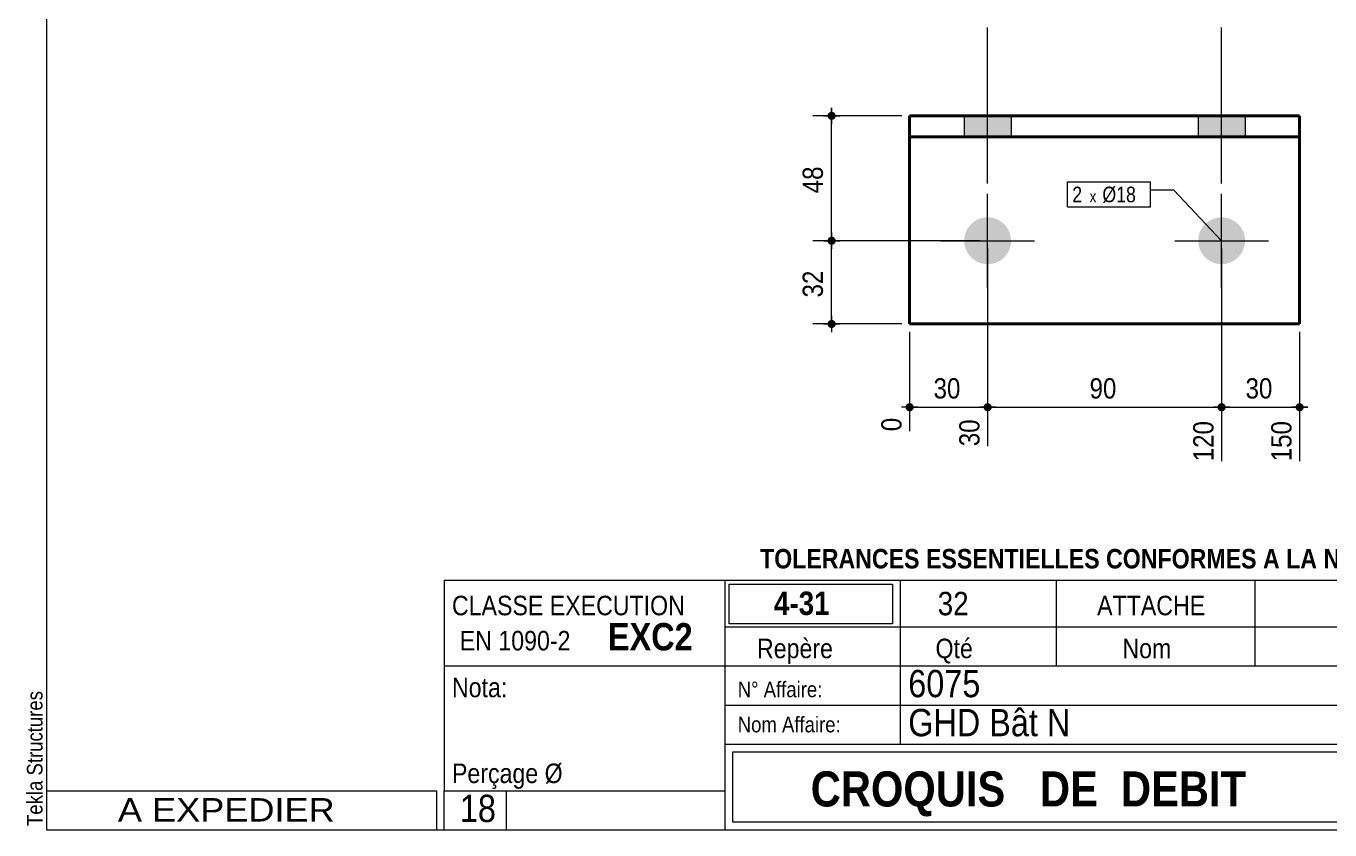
# Model space of a CAD drawing. Header units: millimetres. Extents: x 2 to 287, y 5 to 195.
# Drawn here: x 2.4 to 169.6, y 5 to 108 of the extents above; entities that cross this region are included whole.
import ezdxf

# ---------------------------------------------------------------- set-up
doc = ezdxf.new("R2010")
doc.units = ezdxf.units.MM
for name, color, linetype, lineweight in [('Autre type objet', 1, 'Continuous', 0), ('Boulon', 7, 'Continuous', 0), ('Cotation', 7, 'Continuous', 0), ('Désignation boulon', 3, 'Continuous', 0), ('Feuille dessin', 5, 'Continuous', 0), ('Piece', 2, 'Continuous', 0)]:
    doc.layers.add(name, color=color, linetype=linetype, lineweight=lineweight)
doc.styles.add('ARIAL', font='ARIAL.TTF')
doc.styles.add('ARIAL_BOLD', font='ARIALBD.TTF')
doc.styles.add('ARIAL_NARROW', font='ARIAL.TTF')
doc.styles.add('COMIC_SANS_MS', font='COMIC.TTF')

# ---------------------------------------------------------------- blocks, each defined once
blk = doc.blocks.new('*A4')
at = {"layer": 'Boulon'}
for points in [[(125.61, 77.49), (125.53, 77.49), (125.46, 77.49), (125.39, 77.5), (125.31, 77.51), (125.24, 77.52), (125.17, 77.53), (125.09, 77.54), (125.02, 77.56), (124.95, 77.58), (124.88, 77.59), (124.81, 77.61), (124.74, 77.64), (124.67, 77.66), (124.6, 77.69), (124.53, 77.71), (124.46, 77.74), (124.4, 77.77), (124.33, 77.81), (124.27, 77.84), (124.2, 77.87), (124.14, 77.91), (124.08, 77.95), (124.01, 77.99), (123.95, 78.03), (123.89, 78.08), (123.83, 78.12), (123.78, 78.17), (123.72, 78.21), (123.67, 78.26), (123.61, 78.31), (123.56, 78.36), (123.51, 78.42), (123.46, 78.47), (123.41, 78.53), (123.36, 78.58), (123.31, 78.64), (123.27, 78.7), (123.23, 78.76), (123.19, 78.82), (123.15, 78.88), (123.11, 78.94), (123.07, 79.01), (123.03, 79.07), (123, 79.14), (122.97, 79.2), (122.94, 79.27), (122.91, 79.34), (122.88, 79.41), (122.86, 79.47), (122.83, 79.54), (122.81, 79.61), (122.79, 79.69), (122.77, 79.76), (122.75, 79.83), (122.74, 79.9), (122.72, 79.97), (122.71, 80.05), (122.7, 80.12), (122.69, 80.19), (122.69, 80.26), (122.68, 80.34), (122.68, 80.41), (122.68, 80.49), (122.68, 80.56), (122.68, 80.63), (122.69, 80.71), (122.69, 80.78), (122.7, 80.85), (122.71, 80.93), (122.72, 81), (122.74, 81.07), (122.75, 81.14), (122.77, 81.21), (122.79, 81.29), (122.81, 81.36), (122.83, 81.43), (122.86, 81.5), (122.88, 81.56), (122.91, 81.63), (122.94, 81.7), (122.97, 81.77), (123, 81.83), (123.03, 81.9), (123.07, 81.96), (123.11, 82.03), (123.15, 82.09), (123.19, 82.15), (123.23, 82.21), (123.27, 82.27), (123.31, 82.33), (123.36, 82.39), (123.41, 82.44), (123.46, 82.5), (123.51, 82.55), (123.56, 82.61), (123.61, 82.66), (123.67, 82.71), (123.72, 82.76), (123.78, 82.8), (123.83, 82.85), (123.89, 82.89), (123.95, 82.94), (124.01, 82.98), (124.08, 83.02), (124.14, 83.06), (124.2, 83.1), (124.27, 83.13), (124.33, 83.16), (124.4, 83.2), (124.46, 83.23), (124.53, 83.26), (124.6, 83.28), (124.67, 83.31), (124.74, 83.33), (124.81, 83.36), (124.88, 83.38), (124.95, 83.4), (125.02, 83.41), (125.09, 83.43), (125.17, 83.44), (125.24, 83.45), (125.31, 83.46), (125.39, 83.47), (125.46, 83.48), (125.53, 83.48), (125.61, 83.48), (125.68, 83.49), (125.75, 83.48), (125.83, 83.48), (125.9, 83.48), (125.97, 83.47), (126.05, 83.46), (126.12, 83.45), (126.19, 83.44), (126.27, 83.43), (126.34, 83.41), (126.41, 83.4), (126.48, 83.38), (126.55, 83.36), (126.62, 83.33), (126.69, 83.31), (126.76, 83.28), (126.83, 83.26), (126.9, 83.23), (126.96, 83.2), (127.03, 83.16), (127.09, 83.13), (127.16, 83.1), (127.22, 83.06), (127.28, 83.02), (127.35, 82.98), (127.41, 82.94), (127.47, 82.89), (127.53, 82.85), (127.58, 82.8), (127.64, 82.76), (127.69, 82.71), (127.75, 82.66), (127.8, 82.61), (127.85, 82.55), (127.9, 82.5), (127.95, 82.44), (128, 82.39), (128.05, 82.33), (128.09, 82.27), (128.13, 82.21), (128.17, 82.15), (128.21, 82.09), (128.25, 82.03), (128.29, 81.96), (128.33, 81.9), (128.36, 81.83), (128.39, 81.77), (128.42, 81.7), (128.45, 81.63), (128.48, 81.56), (128.5, 81.5), (128.53, 81.43), (128.55, 81.36), (128.57, 81.29), (128.59, 81.21), (128.61, 81.14), (128.62, 81.07), (128.64, 81), (128.65, 80.93), (128.66, 80.85), (128.67, 80.78), (128.67, 80.71), (128.68, 80.63), (128.68, 80.56), (128.68, 80.49), (128.68, 80.41), (128.68, 80.34), (128.67, 80.26), (128.67, 80.19), (128.66, 80.12), (128.65, 80.05), (128.64, 79.97), (128.62, 79.9), (128.61, 79.83), (128.59, 79.76), (128.57, 79.69), (128.55, 79.61), (128.53, 79.54), (128.5, 79.47), (128.48, 79.41), (128.45, 79.34), (128.42, 79.27), (128.39, 79.2), (128.36, 79.14), (128.33, 79.07), (128.29, 79.01), (128.25, 78.94), (128.21, 78.88), (128.17, 78.82), (128.13, 78.76), (128.09, 78.7), (128.05, 78.64), (128, 78.58), (127.95, 78.53), (127.9, 78.47), (127.85, 78.42), (127.8, 78.36), (127.75, 78.31), (127.69, 78.26), (127.64, 78.21), (127.58, 78.17), (127.53, 78.12), (127.47, 78.08), (127.41, 78.03), (127.35, 77.99), (127.28, 77.95), (127.22, 77.91), (127.16, 77.87), (127.09, 77.84), (127.03, 77.81), (126.96, 77.77), (126.9, 77.74), (126.83, 77.71), (126.76, 77.69), (126.69, 77.66), (126.62, 77.64), (126.55, 77.61), (126.48, 77.59), (126.41, 77.58), (126.34, 77.56), (126.27, 77.54), (126.19, 77.53), (126.12, 77.52), (126.05, 77.51), (125.97, 77.5), (125.9, 77.49), (125.83, 77.49), (125.75, 77.49), (125.68, 77.49)], [(155.61, 77.49), (155.53, 77.49), (155.46, 77.49), (155.39, 77.5), (155.31, 77.51), (155.24, 77.52), (155.17, 77.53), (155.09, 77.54), (155.02, 77.56), (154.95, 77.58), (154.88, 77.59), (154.81, 77.61), (154.74, 77.64), (154.67, 77.66), (154.6, 77.69), (154.53, 77.71), (154.46, 77.74), (154.4, 77.77), (154.33, 77.81), (154.27, 77.84), (154.2, 77.87), (154.14, 77.91), (154.08, 77.95), (154.01, 77.99), (153.95, 78.03), (153.89, 78.08), (153.83, 78.12), (153.78, 78.17), (153.72, 78.21), (153.67, 78.26), (153.61, 78.31), (153.56, 78.36), (153.51, 78.42), (153.46, 78.47), (153.41, 78.53), (153.36, 78.58), (153.31, 78.64), (153.27, 78.7), (153.23, 78.76), (153.19, 78.82), (153.15, 78.88), (153.11, 78.94), (153.07, 79.01), (153.03, 79.07), (153, 79.14), (152.97, 79.2), (152.94, 79.27), (152.91, 79.34), (152.88, 79.41), (152.86, 79.47), (152.83, 79.54), (152.81, 79.61), (152.79, 79.69), (152.77, 79.76), (152.75, 79.83), (152.74, 79.9), (152.72, 79.97), (152.71, 80.05), (152.7, 80.12), (152.69, 80.19), (152.69, 80.26), (152.68, 80.34), (152.68, 80.41), (152.68, 80.49), (152.68, 80.56), (152.68, 80.63), (152.69, 80.71), (152.69, 80.78), (152.7, 80.85), (152.71, 80.93), (152.72, 81), (152.74, 81.07), (152.75, 81.14), (152.77, 81.21), (152.79, 81.29), (152.81, 81.36), (152.83, 81.43), (152.86, 81.5), (152.88, 81.56), (152.91, 81.63), (152.94, 81.7), (152.97, 81.77), (153, 81.83), (153.03, 81.9), (153.07, 81.96), (153.11, 82.03), (153.15, 82.09), (153.19, 82.15), (153.23, 82.21), (153.27, 82.27), (153.31, 82.33), (153.36, 82.39), (153.41, 82.44), (153.46, 82.5), (153.51, 82.55), (153.56, 82.61), (153.61, 82.66), (153.67, 82.71), (153.72, 82.76), (153.78, 82.8), (153.83, 82.85), (153.89, 82.89), (153.95, 82.94), (154.01, 82.98), (154.08, 83.02), (154.14, 83.06), (154.2, 83.1), (154.27, 83.13), (154.33, 83.16), (154.4, 83.2), (154.46, 83.23), (154.53, 83.26), (154.6, 83.28), (154.67, 83.31), (154.74, 83.33), (154.81, 83.36), (154.88, 83.38), (154.95, 83.4), (155.02, 83.41), (155.09, 83.43), (155.17, 83.44), (155.24, 83.45), (155.31, 83.46), (155.39, 83.47), (155.46, 83.48), (155.53, 83.48), (155.61, 83.48), (155.68, 83.49), (155.75, 83.48), (155.83, 83.48), (155.9, 83.48), (155.97, 83.47), (156.05, 83.46), (156.12, 83.45), (156.19, 83.44), (156.27, 83.43), (156.34, 83.41), (156.41, 83.4), (156.48, 83.38), (156.55, 83.36), (156.62, 83.33), (156.69, 83.31), (156.76, 83.28), (156.83, 83.26), (156.9, 83.23), (156.96, 83.2), (157.03, 83.16), (157.09, 83.13), (157.16, 83.1), (157.22, 83.06), (157.28, 83.02), (157.35, 82.98), (157.41, 82.94), (157.47, 82.89), (157.53, 82.85), (157.58, 82.8), (157.64, 82.76), (157.69, 82.71), (157.75, 82.66), (157.8, 82.61), (157.85, 82.55), (157.9, 82.5), (157.95, 82.44), (158, 82.39), (158.05, 82.33), (158.09, 82.27), (158.13, 82.21), (158.17, 82.15), (158.21, 82.09), (158.25, 82.03), (158.29, 81.96), (158.33, 81.9), (158.36, 81.83), (158.39, 81.77), (158.42, 81.7), (158.45, 81.63), (158.48, 81.56), (158.5, 81.5), (158.53, 81.43), (158.55, 81.36), (158.57, 81.29), (158.59, 81.21), (158.61, 81.14), (158.62, 81.07), (158.64, 81), (158.65, 80.93), (158.66, 80.85), (158.67, 80.78), (158.67, 80.71), (158.68, 80.63), (158.68, 80.56), (158.68, 80.49), (158.68, 80.41), (158.68, 80.34), (158.67, 80.26), (158.67, 80.19), (158.66, 80.12), (158.65, 80.05), (158.64, 79.97), (158.62, 79.9), (158.61, 79.83), (158.59, 79.76), (158.57, 79.69), (158.55, 79.61), (158.53, 79.54), (158.5, 79.47), (158.48, 79.41), (158.45, 79.34), (158.42, 79.27), (158.39, 79.2), (158.36, 79.14), (158.33, 79.07), (158.29, 79.01), (158.25, 78.94), (158.21, 78.88), (158.17, 78.82), (158.13, 78.76), (158.09, 78.7), (158.05, 78.64), (158, 78.58), (157.95, 78.53), (157.9, 78.47), (157.85, 78.42), (157.8, 78.36), (157.75, 78.31), (157.69, 78.26), (157.64, 78.21), (157.58, 78.17), (157.53, 78.12), (157.47, 78.08), (157.41, 78.03), (157.35, 77.99), (157.28, 77.95), (157.22, 77.91), (157.16, 77.87), (157.09, 77.84), (157.03, 77.81), (156.96, 77.77), (156.9, 77.74), (156.83, 77.71), (156.76, 77.69), (156.69, 77.66), (156.62, 77.64), (156.55, 77.61), (156.48, 77.59), (156.41, 77.58), (156.34, 77.56), (156.27, 77.54), (156.19, 77.53), (156.12, 77.52), (156.05, 77.51), (155.97, 77.5), (155.9, 77.49), (155.83, 77.49), (155.75, 77.49), (155.68, 77.49)]]:
    blk.add_hatch(color=256, dxfattribs=at).paths.add_polyline_path(points, flags=17)
at = {"layer": 'Boulon', "linetype": 'Continuous', "lineweight": 0}
for p, q in [((125.68, 74.49), (125.68, 86.49)), ((155.68, 74.49), (155.68, 86.49)), ((119.68, 80.49), (131.68, 80.49)), ((149.68, 80.49), (161.68, 80.49))]:
    blk.add_line(p, q, dxfattribs=at)
blk = doc.blocks.new('*A5')
at = {"layer": 'Boulon'}
for points in [[(128.68, 96.49), (128.68, 93.82), (122.68, 93.82), (122.68, 96.49)], [(158.68, 96.49), (158.68, 93.82), (152.68, 93.82), (152.68, 96.49)]]:
    blk.add_hatch(color=256, dxfattribs=at).paths.add_polyline_path(points, flags=17)
at = {"layer": 'Boulon', "linetype": 'Continuous', "lineweight": 0}
for p, q in [((125.68, 87.82), (125.68, 107.82)), ((155.68, 87.82), (155.68, 107.82)), ((122.68, 96.49), (122.68, 93.82)), ((128.68, 96.49), (128.68, 93.82)), ((152.68, 96.49), (152.68, 93.82)), ((158.68, 96.49), (158.68, 93.82))]:
    blk.add_line(p, q, dxfattribs=at)
blk = doc.blocks.new('*A6')
at = {"layer": 'Piece', "color": 2, "linetype": 'Continuous', "lineweight": 40}
for p, q in [((115.68, 96.485976), (115.68, 69.81931)), ((165.68, 96.485976), (115.68, 96.485976)), ((165.68, 69.81931), (165.68, 96.485976)), ((165.68, 93.81931), (115.68, 93.81931)), ((115.68, 69.81931), (165.68, 69.81931))]:
    blk.add_line(p, q, dxfattribs=at)
blk = doc.blocks.new('*A7')
at = {"layer": 'Feuille dessin', "linetype": 'Continuous', "lineweight": 0}
for p, q in [((5, 195), (5, 5)), ((5, 5), (282, 5))]:
    blk.add_line(p, q, dxfattribs=at)
at = {"layer": 'Feuille dessin', "style": 'ARIAL', "width": 0.85}
blk.add_text('Tekla Structures', height=2, rotation=90, dxfattribs=at).set_placement((4.5, 5.5))
blk = doc.blocks.new('*A9')
at = {"layer": 'Autre type objet', "linetype": 'Continuous', "lineweight": 0}
for p, q in [((56, 37), (92, 37)), ((56, 37), (56, 10)), ((92, 37), (92, 10)), ((56, 26), (92, 26)), ((56, 10), (92, 10)), ((56, 5), (56, 10)), ((64, 5), (64, 10)), ((56, 5), (64, 5))]:
    blk.add_line(p, q, dxfattribs=at)
at = {"layer": 'Autre type objet', "width": 0.85}
for s, height, style, p in [('CLASSE EXECUTION', 2.5, 'ARIAL', (57, 32.5)), ('EN 1090-2', 2.5, 'ARIAL', (58, 28)), ('EXC2', 3.5, 'ARIAL_BOLD', (77, 28)), ('Nota:', 2.5, 'ARIAL', (57, 22)), ('Perçage Ø', 2.5, 'ARIAL', (57, 11)), ('18', 3.5, 'ARIAL_NARROW', (58.014234, 6))]:
    blk.add_text(s, height=height, dxfattribs=dict(at, style=style)).set_placement(p)
blk = doc.blocks.new('*A10')
at = {"layer": 'Autre type objet', "linetype": 'Continuous', "lineweight": 0}
for p, q in [((92, 37), (282, 37)), ((92, 37), (92, 31)), ((114.5, 31), (114.5, 37)), ((134.5, 31), (134.5, 37)), ((160, 31), (160, 37)), ((92.51953, 36.5), (113.5, 36.5)), ((92.51953, 31.394341), (92.51953, 36.5)), ((113.5, 36.5), (113.5, 31.394341)), ((92, 31), (282, 31)), ((92, 31), (92, 5)), ((113.5, 31.394341), (92.51953, 31.394341)), ((114.5, 16), (114.5, 31)), ((134.5, 26), (134.5, 31)), ((160, 26), (160, 31)), ((92, 26), (282, 26)), ((92, 21), (241.327069, 20.935451)), ((92, 16), (181, 16)), ((93, 15), (180, 15)), ((93, 6), (93, 15)), ((180, 6), (93, 6)), ((92, 5), (282, 5))]:
    blk.add_line(p, q, dxfattribs=at)
at = {"layer": 'Autre type objet', "width": 0.85}
for s, height, style, p in [('TOLERANCES ESSENTIELLES CONFORMES A LA NORME 1090-1', 2.5, 'ARIAL_BOLD', (96.5, 38.5)), ('4-31', 3, 'ARIAL_BOLD', (98.285724, 32.540141)), ('32', 3, 'ARIAL', (119.277344, 32.5)), ('ATTACHE', 2.5, 'ARIAL', (139.718018, 32.5)), ('Repère', 2.5, 'ARIAL', (96.112978, 27)), ('Qté', 2.5, 'ARIAL', (119, 27)), ('Nom', 2.5, 'ARIAL', (142.961426, 27)), ('6075', 3.5, 'ARIAL', (115.5, 22)), ('N° Affaire:', 2, 'ARIAL', (93.640566, 22)), ('GHD Bât N', 3.5, 'ARIAL', (115.5, 17)), ('Nom Affaire:', 2, 'ARIAL', (93.640566, 17.5)), ('CROQUIS   DE  DEBIT', 4.5, 'ARIAL_BOLD', (103, 8))]:
    blk.add_text(s, height=height, dxfattribs=dict(at, style=style)).set_placement(p)
blk = doc.blocks.new('*A11')
at = {"layer": 'Autre type objet', "linetype": 'Continuous', "lineweight": 0}
for p, q in [((5, 10), (55, 10)), ((5, 10), (5, 5)), ((55, 10), (55, 5)), ((5, 5), (55, 5))]:
    blk.add_line(p, q, dxfattribs=at)
at = {"layer": 'Autre type objet', "style": 'ARIAL', "width": 1.105}
blk.add_text('A EXPEDIER', height=3, dxfattribs=at).set_placement((14.169647, 6.073465))
blk = doc.blocks.new('*A20')
at = {"layer": 'Cotation'}
for points in [[(105.65, 79.97), (105.63, 79.97), (105.6, 79.97), (105.58, 79.98), (105.55, 79.98), (105.53, 79.99), (105.5, 80), (105.48, 80), (105.46, 80.02), (105.43, 80.03), (105.41, 80.04), (105.39, 80.05), (105.37, 80.07), (105.35, 80.08), (105.33, 80.1), (105.31, 80.12), (105.29, 80.14), (105.28, 80.16), (105.26, 80.18), (105.25, 80.2), (105.23, 80.22), (105.22, 80.24), (105.21, 80.26), (105.2, 80.29), (105.19, 80.31), (105.18, 80.33), (105.18, 80.36), (105.17, 80.38), (105.17, 80.41), (105.16, 80.43), (105.16, 80.46), (105.16, 80.49), (105.16, 80.51), (105.16, 80.54), (105.17, 80.56), (105.17, 80.59), (105.18, 80.61), (105.18, 80.64), (105.19, 80.66), (105.2, 80.68), (105.21, 80.71), (105.22, 80.73), (105.23, 80.75), (105.25, 80.77), (105.26, 80.8), (105.28, 80.82), (105.29, 80.83), (105.31, 80.85), (105.33, 80.87), (105.35, 80.89), (105.37, 80.9), (105.39, 80.92), (105.41, 80.93), (105.43, 80.94), (105.46, 80.96), (105.48, 80.97), (105.5, 80.97), (105.53, 80.98), (105.55, 80.99), (105.58, 81), (105.6, 81), (105.63, 81), (105.65, 81), (105.68, 81.01), (105.71, 81), (105.73, 81), (105.76, 81), (105.78, 81), (105.81, 80.99), (105.83, 80.98), (105.86, 80.97), (105.88, 80.97), (105.9, 80.96), (105.93, 80.94), (105.95, 80.93), (105.97, 80.92), (105.99, 80.9), (106.01, 80.89), (106.03, 80.87), (106.05, 80.85), (106.07, 80.83), (106.08, 80.82), (106.1, 80.8), (106.11, 80.77), (106.13, 80.75), (106.14, 80.73), (106.15, 80.71), (106.16, 80.68), (106.17, 80.66), (106.18, 80.64), (106.18, 80.61), (106.19, 80.59), (106.19, 80.56), (106.2, 80.54), (106.2, 80.51), (106.2, 80.49), (106.2, 80.46), (106.2, 80.43), (106.19, 80.41), (106.19, 80.38), (106.18, 80.36), (106.18, 80.33), (106.17, 80.31), (106.16, 80.29), (106.15, 80.26), (106.14, 80.24), (106.13, 80.22), (106.11, 80.2), (106.1, 80.18), (106.08, 80.16), (106.07, 80.14), (106.05, 80.12), (106.03, 80.1), (106.01, 80.08), (105.99, 80.07), (105.97, 80.05), (105.95, 80.04), (105.93, 80.03), (105.9, 80.02), (105.88, 80), (105.86, 80), (105.83, 79.99), (105.81, 79.98), (105.78, 79.98), (105.76, 79.97), (105.73, 79.97), (105.71, 79.97), (105.68, 79.97)], [(105.65, 69.3), (105.63, 69.3), (105.6, 69.3), (105.58, 69.31), (105.55, 69.31), (105.53, 69.32), (105.5, 69.33), (105.48, 69.34), (105.46, 69.35), (105.43, 69.36), (105.41, 69.37), (105.39, 69.39), (105.37, 69.4), (105.35, 69.42), (105.33, 69.43), (105.31, 69.45), (105.29, 69.47), (105.28, 69.49), (105.26, 69.51), (105.25, 69.53), (105.23, 69.55), (105.22, 69.57), (105.21, 69.6), (105.2, 69.62), (105.19, 69.64), (105.18, 69.67), (105.18, 69.69), (105.17, 69.72), (105.17, 69.74), (105.16, 69.77), (105.16, 69.79), (105.16, 69.82), (105.16, 69.84), (105.16, 69.87), (105.17, 69.9), (105.17, 69.92), (105.18, 69.95), (105.18, 69.97), (105.19, 69.99), (105.2, 70.02), (105.21, 70.04), (105.22, 70.06), (105.23, 70.09), (105.25, 70.11), (105.26, 70.13), (105.28, 70.15), (105.29, 70.17), (105.31, 70.19), (105.33, 70.2), (105.35, 70.22), (105.37, 70.24), (105.39, 70.25), (105.41, 70.27), (105.43, 70.28), (105.46, 70.29), (105.48, 70.3), (105.5, 70.31), (105.53, 70.32), (105.55, 70.32), (105.58, 70.33), (105.6, 70.33), (105.63, 70.34), (105.65, 70.34), (105.68, 70.34), (105.71, 70.34), (105.73, 70.34), (105.76, 70.33), (105.78, 70.33), (105.81, 70.32), (105.83, 70.32), (105.86, 70.31), (105.88, 70.3), (105.9, 70.29), (105.93, 70.28), (105.95, 70.27), (105.97, 70.25), (105.99, 70.24), (106.01, 70.22), (106.03, 70.2), (106.05, 70.19), (106.07, 70.17), (106.08, 70.15), (106.1, 70.13), (106.11, 70.11), (106.13, 70.09), (106.14, 70.06), (106.15, 70.04), (106.16, 70.02), (106.17, 69.99), (106.18, 69.97), (106.18, 69.95), (106.19, 69.92), (106.19, 69.9), (106.2, 69.87), (106.2, 69.84), (106.2, 69.82), (106.2, 69.79), (106.2, 69.77), (106.19, 69.74), (106.19, 69.72), (106.18, 69.69), (106.18, 69.67), (106.17, 69.64), (106.16, 69.62), (106.15, 69.6), (106.14, 69.57), (106.13, 69.55), (106.11, 69.53), (106.1, 69.51), (106.08, 69.49), (106.07, 69.47), (106.05, 69.45), (106.03, 69.43), (106.01, 69.42), (105.99, 69.4), (105.97, 69.39), (105.95, 69.37), (105.93, 69.36), (105.9, 69.35), (105.88, 69.34), (105.86, 69.33), (105.83, 69.32), (105.81, 69.31), (105.78, 69.31), (105.76, 69.3), (105.73, 69.3), (105.71, 69.3), (105.68, 69.3)]]:
    blk.add_hatch(color=256, dxfattribs=at).paths.add_polyline_path(points, flags=17)
at = {"layer": 'Cotation', "linetype": 'Continuous', "lineweight": 0}
for p, q in [((124.68, 80.49), (103.26, 80.49)), ((104.64, 80.49), (106.72, 80.49)), ((105.68, 81.53), (105.68, 79.45)), ((105.68, 80.49), (105.68, 81.53)), ((105.68, 69.82), (105.68, 80.49)), ((105.68, 70.86), (105.68, 68.78)), ((114.68, 69.82), (103.26, 69.82)), ((104.64, 69.82), (106.72, 69.82)), ((105.68, 69.82), (105.68, 68.78))]:
    blk.add_line(p, q, dxfattribs=at)
at = {"layer": 'Cotation'}
for p in [(105.68, 80.49), (105.68, 69.82)]:
    blk.add_point(p, dxfattribs=at)
at = {"layer": 'Cotation', "style": 'ARIAL', "width": 0.85}
blk.add_text('32', height=2.6, rotation=90.0002, dxfattribs=at).set_placement((104.56, 73.22))
blk = doc.blocks.new('*A21')
at = {"layer": 'Cotation'}
for points in [[(105.65, 95.97), (105.63, 95.97), (105.6, 95.97), (105.58, 95.98), (105.55, 95.98), (105.53, 95.99), (105.5, 96), (105.48, 96.01), (105.46, 96.02), (105.43, 96.03), (105.41, 96.04), (105.39, 96.05), (105.37, 96.07), (105.35, 96.08), (105.33, 96.1), (105.31, 96.12), (105.29, 96.14), (105.28, 96.16), (105.26, 96.18), (105.25, 96.2), (105.23, 96.22), (105.22, 96.24), (105.21, 96.26), (105.2, 96.29), (105.19, 96.31), (105.18, 96.34), (105.18, 96.36), (105.17, 96.38), (105.17, 96.41), (105.16, 96.44), (105.16, 96.46), (105.16, 96.49), (105.16, 96.51), (105.16, 96.54), (105.17, 96.56), (105.17, 96.59), (105.18, 96.61), (105.18, 96.64), (105.19, 96.66), (105.2, 96.68), (105.21, 96.71), (105.22, 96.73), (105.23, 96.75), (105.25, 96.77), (105.26, 96.8), (105.28, 96.82), (105.29, 96.84), (105.31, 96.85), (105.33, 96.87), (105.35, 96.89), (105.37, 96.9), (105.39, 96.92), (105.41, 96.93), (105.43, 96.94), (105.46, 96.96), (105.48, 96.97), (105.5, 96.98), (105.53, 96.98), (105.55, 96.99), (105.58, 97), (105.6, 97), (105.63, 97), (105.65, 97.01), (105.68, 97.01), (105.71, 97.01), (105.73, 97), (105.76, 97), (105.78, 97), (105.81, 96.99), (105.83, 96.98), (105.86, 96.98), (105.88, 96.97), (105.9, 96.96), (105.93, 96.94), (105.95, 96.93), (105.97, 96.92), (105.99, 96.9), (106.01, 96.89), (106.03, 96.87), (106.05, 96.85), (106.07, 96.84), (106.08, 96.82), (106.1, 96.8), (106.11, 96.77), (106.13, 96.75), (106.14, 96.73), (106.15, 96.71), (106.16, 96.68), (106.17, 96.66), (106.18, 96.64), (106.18, 96.61), (106.19, 96.59), (106.19, 96.56), (106.2, 96.54), (106.2, 96.51), (106.2, 96.49), (106.2, 96.46), (106.2, 96.44), (106.19, 96.41), (106.19, 96.38), (106.18, 96.36), (106.18, 96.34), (106.17, 96.31), (106.16, 96.29), (106.15, 96.26), (106.14, 96.24), (106.13, 96.22), (106.11, 96.2), (106.1, 96.18), (106.08, 96.16), (106.07, 96.14), (106.05, 96.12), (106.03, 96.1), (106.01, 96.08), (105.99, 96.07), (105.97, 96.05), (105.95, 96.04), (105.93, 96.03), (105.9, 96.02), (105.88, 96.01), (105.86, 96), (105.83, 95.99), (105.81, 95.98), (105.78, 95.98), (105.76, 95.97), (105.73, 95.97), (105.71, 95.97), (105.68, 95.97)], [(105.65, 79.97), (105.63, 79.97), (105.6, 79.97), (105.58, 79.98), (105.55, 79.98), (105.53, 79.99), (105.5, 80), (105.48, 80), (105.46, 80.02), (105.43, 80.03), (105.41, 80.04), (105.39, 80.05), (105.37, 80.07), (105.35, 80.08), (105.33, 80.1), (105.31, 80.12), (105.29, 80.14), (105.28, 80.16), (105.26, 80.18), (105.25, 80.2), (105.23, 80.22), (105.22, 80.24), (105.21, 80.26), (105.2, 80.29), (105.19, 80.31), (105.18, 80.33), (105.18, 80.36), (105.17, 80.38), (105.17, 80.41), (105.16, 80.43), (105.16, 80.46), (105.16, 80.49), (105.16, 80.51), (105.16, 80.54), (105.17, 80.56), (105.17, 80.59), (105.18, 80.61), (105.18, 80.64), (105.19, 80.66), (105.2, 80.68), (105.21, 80.71), (105.22, 80.73), (105.23, 80.75), (105.25, 80.77), (105.26, 80.8), (105.28, 80.82), (105.29, 80.83), (105.31, 80.85), (105.33, 80.87), (105.35, 80.89), (105.37, 80.9), (105.39, 80.92), (105.41, 80.93), (105.43, 80.94), (105.46, 80.96), (105.48, 80.97), (105.5, 80.97), (105.53, 80.98), (105.55, 80.99), (105.58, 81), (105.6, 81), (105.63, 81), (105.65, 81), (105.68, 81.01), (105.71, 81), (105.73, 81), (105.76, 81), (105.78, 81), (105.81, 80.99), (105.83, 80.98), (105.86, 80.97), (105.88, 80.97), (105.9, 80.96), (105.93, 80.94), (105.95, 80.93), (105.97, 80.92), (105.99, 80.9), (106.01, 80.89), (106.03, 80.87), (106.05, 80.85), (106.07, 80.83), (106.08, 80.82), (106.1, 80.8), (106.11, 80.77), (106.13, 80.75), (106.14, 80.73), (106.15, 80.71), (106.16, 80.68), (106.17, 80.66), (106.18, 80.64), (106.18, 80.61), (106.19, 80.59), (106.19, 80.56), (106.2, 80.54), (106.2, 80.51), (106.2, 80.49), (106.2, 80.46), (106.2, 80.43), (106.19, 80.41), (106.19, 80.38), (106.18, 80.36), (106.18, 80.33), (106.17, 80.31), (106.16, 80.29), (106.15, 80.26), (106.14, 80.24), (106.13, 80.22), (106.11, 80.2), (106.1, 80.18), (106.08, 80.16), (106.07, 80.14), (106.05, 80.12), (106.03, 80.1), (106.01, 80.08), (105.99, 80.07), (105.97, 80.05), (105.95, 80.04), (105.93, 80.03), (105.9, 80.02), (105.88, 80), (105.86, 80), (105.83, 79.99), (105.81, 79.98), (105.78, 79.98), (105.76, 79.97), (105.73, 79.97), (105.71, 79.97), (105.68, 79.97)]]:
    blk.add_hatch(color=256, dxfattribs=at).paths.add_polyline_path(points, flags=17)
at = {"layer": 'Cotation', "linetype": 'Continuous', "lineweight": 0}
for p, q in [((105.68, 97.53), (105.68, 95.45)), ((105.68, 96.49), (105.68, 97.53)), ((114.68, 96.49), (103.26, 96.49)), ((104.64, 96.49), (106.72, 96.49)), ((105.68, 80.49), (105.68, 96.49)), ((124.68, 80.49), (103.26, 80.49)), ((104.64, 80.49), (106.72, 80.49)), ((105.68, 81.53), (105.68, 79.45)), ((105.68, 80.49), (105.68, 79.45))]:
    blk.add_line(p, q, dxfattribs=at)
at = {"layer": 'Cotation'}
for p in [(105.68, 96.49), (105.68, 80.49)]:
    blk.add_point(p, dxfattribs=at)
at = {"layer": 'Cotation', "style": 'ARIAL', "width": 0.85}
blk.add_text('48', height=2.6, rotation=90.0002, dxfattribs=at).set_placement((104.56, 86.56))
blk = doc.blocks.new('*A22')
at = {"layer": 'Cotation'}
for points in [[(115.65, 58.63), (115.63, 58.64), (115.6, 58.64), (115.58, 58.64), (115.55, 58.65), (115.53, 58.66), (115.5, 58.66), (115.48, 58.67), (115.46, 58.68), (115.43, 58.69), (115.41, 58.71), (115.39, 58.72), (115.37, 58.73), (115.35, 58.75), (115.33, 58.77), (115.31, 58.78), (115.29, 58.8), (115.28, 58.82), (115.26, 58.84), (115.25, 58.86), (115.23, 58.89), (115.22, 58.91), (115.21, 58.93), (115.2, 58.95), (115.19, 58.98), (115.18, 59), (115.18, 59.03), (115.17, 59.05), (115.17, 59.08), (115.16, 59.1), (115.16, 59.13), (115.16, 59.15), (115.16, 59.18), (115.16, 59.2), (115.17, 59.23), (115.17, 59.25), (115.18, 59.28), (115.18, 59.3), (115.19, 59.33), (115.2, 59.35), (115.21, 59.37), (115.22, 59.4), (115.23, 59.42), (115.25, 59.44), (115.26, 59.46), (115.28, 59.48), (115.29, 59.5), (115.31, 59.52), (115.33, 59.54), (115.35, 59.55), (115.37, 59.57), (115.39, 59.59), (115.41, 59.6), (115.43, 59.61), (115.46, 59.62), (115.48, 59.63), (115.5, 59.64), (115.53, 59.65), (115.55, 59.66), (115.58, 59.66), (115.6, 59.67), (115.63, 59.67), (115.65, 59.67), (115.68, 59.67), (115.71, 59.67), (115.73, 59.67), (115.76, 59.67), (115.78, 59.66), (115.81, 59.66), (115.83, 59.65), (115.86, 59.64), (115.88, 59.63), (115.9, 59.62), (115.93, 59.61), (115.95, 59.6), (115.97, 59.59), (115.99, 59.57), (116.01, 59.55), (116.03, 59.54), (116.05, 59.52), (116.07, 59.5), (116.08, 59.48), (116.1, 59.46), (116.11, 59.44), (116.13, 59.42), (116.14, 59.4), (116.15, 59.37), (116.16, 59.35), (116.17, 59.33), (116.18, 59.3), (116.18, 59.28), (116.19, 59.25), (116.19, 59.23), (116.2, 59.2), (116.2, 59.18), (116.2, 59.15), (116.2, 59.13), (116.2, 59.1), (116.19, 59.08), (116.19, 59.05), (116.18, 59.03), (116.18, 59), (116.17, 58.98), (116.16, 58.95), (116.15, 58.93), (116.14, 58.91), (116.13, 58.89), (116.11, 58.86), (116.1, 58.84), (116.08, 58.82), (116.07, 58.8), (116.05, 58.78), (116.03, 58.77), (116.01, 58.75), (115.99, 58.73), (115.97, 58.72), (115.95, 58.71), (115.93, 58.69), (115.9, 58.68), (115.88, 58.67), (115.86, 58.66), (115.83, 58.66), (115.81, 58.65), (115.78, 58.64), (115.76, 58.64), (115.73, 58.64), (115.71, 58.63), (115.68, 58.63)], [(125.65, 58.63), (125.63, 58.64), (125.6, 58.64), (125.58, 58.64), (125.55, 58.65), (125.53, 58.66), (125.5, 58.66), (125.48, 58.67), (125.46, 58.68), (125.43, 58.69), (125.41, 58.71), (125.39, 58.72), (125.37, 58.73), (125.35, 58.75), (125.33, 58.77), (125.31, 58.78), (125.29, 58.8), (125.28, 58.82), (125.26, 58.84), (125.25, 58.86), (125.23, 58.89), (125.22, 58.91), (125.21, 58.93), (125.2, 58.95), (125.19, 58.98), (125.18, 59), (125.18, 59.03), (125.17, 59.05), (125.17, 59.08), (125.16, 59.1), (125.16, 59.13), (125.16, 59.15), (125.16, 59.18), (125.16, 59.2), (125.17, 59.23), (125.17, 59.25), (125.18, 59.28), (125.18, 59.3), (125.19, 59.33), (125.2, 59.35), (125.21, 59.37), (125.22, 59.4), (125.23, 59.42), (125.25, 59.44), (125.26, 59.46), (125.28, 59.48), (125.29, 59.5), (125.31, 59.52), (125.33, 59.54), (125.35, 59.55), (125.37, 59.57), (125.39, 59.59), (125.41, 59.6), (125.43, 59.61), (125.46, 59.62), (125.48, 59.63), (125.5, 59.64), (125.53, 59.65), (125.55, 59.66), (125.58, 59.66), (125.6, 59.67), (125.63, 59.67), (125.65, 59.67), (125.68, 59.67), (125.71, 59.67), (125.73, 59.67), (125.76, 59.67), (125.78, 59.66), (125.81, 59.66), (125.83, 59.65), (125.86, 59.64), (125.88, 59.63), (125.9, 59.62), (125.93, 59.61), (125.95, 59.6), (125.97, 59.59), (125.99, 59.57), (126.01, 59.55), (126.03, 59.54), (126.05, 59.52), (126.07, 59.5), (126.08, 59.48), (126.1, 59.46), (126.11, 59.44), (126.13, 59.42), (126.14, 59.4), (126.15, 59.37), (126.16, 59.35), (126.17, 59.33), (126.18, 59.3), (126.18, 59.28), (126.19, 59.25), (126.19, 59.23), (126.2, 59.2), (126.2, 59.18), (126.2, 59.15), (126.2, 59.13), (126.2, 59.1), (126.19, 59.08), (126.19, 59.05), (126.18, 59.03), (126.18, 59), (126.17, 58.98), (126.16, 58.95), (126.15, 58.93), (126.14, 58.91), (126.13, 58.89), (126.11, 58.86), (126.1, 58.84), (126.08, 58.82), (126.07, 58.8), (126.05, 58.78), (126.03, 58.77), (126.01, 58.75), (125.99, 58.73), (125.97, 58.72), (125.95, 58.71), (125.93, 58.69), (125.9, 58.68), (125.88, 58.67), (125.86, 58.66), (125.83, 58.66), (125.81, 58.65), (125.78, 58.64), (125.76, 58.64), (125.73, 58.64), (125.71, 58.63), (125.68, 58.63)]]:
    blk.add_hatch(color=256, dxfattribs=at).paths.add_polyline_path(points, flags=17)
at = {"layer": 'Cotation', "linetype": 'Continuous', "lineweight": 0}
for p, q in [((125.68, 79.49), (125.68, 54.16)), ((115.68, 68.82), (115.68, 56.08)), ((115.68, 60.19), (115.68, 58.11)), ((125.68, 60.19), (125.68, 58.11)), ((116.72, 59.15), (114.64, 59.15)), ((115.68, 59.15), (114.64, 59.15)), ((115.68, 59.15), (125.68, 59.15)), ((126.72, 59.15), (124.64, 59.15)), ((125.68, 59.15), (126.72, 59.15))]:
    blk.add_line(p, q, dxfattribs=at)
at = {"layer": 'Cotation'}
for p in [(115.68, 59.15), (125.68, 59.15)]:
    blk.add_point(p, dxfattribs=at)
at = {"layer": 'Cotation', "style": 'ARIAL', "width": 0.85}
blk.add_text('30', height=2.6, dxfattribs=at).set_placement((118.75, 60.27))
for s, p in [('0', (114.64, 56.08)), ('30', (124.64, 54.16))]:
    blk.add_text(s, height=2.6, rotation=90.0002, dxfattribs=at).set_placement(p)
blk = doc.blocks.new('*A23')
at = {"layer": 'Cotation'}
for points in [[(125.65, 58.63), (125.63, 58.64), (125.6, 58.64), (125.58, 58.64), (125.55, 58.65), (125.53, 58.66), (125.5, 58.66), (125.48, 58.67), (125.46, 58.68), (125.43, 58.69), (125.41, 58.71), (125.39, 58.72), (125.37, 58.73), (125.35, 58.75), (125.33, 58.77), (125.31, 58.78), (125.29, 58.8), (125.28, 58.82), (125.26, 58.84), (125.25, 58.86), (125.23, 58.89), (125.22, 58.91), (125.21, 58.93), (125.2, 58.95), (125.19, 58.98), (125.18, 59), (125.18, 59.03), (125.17, 59.05), (125.17, 59.08), (125.16, 59.1), (125.16, 59.13), (125.16, 59.15), (125.16, 59.18), (125.16, 59.2), (125.17, 59.23), (125.17, 59.25), (125.18, 59.28), (125.18, 59.3), (125.19, 59.33), (125.2, 59.35), (125.21, 59.37), (125.22, 59.4), (125.23, 59.42), (125.25, 59.44), (125.26, 59.46), (125.28, 59.48), (125.29, 59.5), (125.31, 59.52), (125.33, 59.54), (125.35, 59.55), (125.37, 59.57), (125.39, 59.59), (125.41, 59.6), (125.43, 59.61), (125.46, 59.62), (125.48, 59.63), (125.5, 59.64), (125.53, 59.65), (125.55, 59.66), (125.58, 59.66), (125.6, 59.67), (125.63, 59.67), (125.65, 59.67), (125.68, 59.67), (125.71, 59.67), (125.73, 59.67), (125.76, 59.67), (125.78, 59.66), (125.81, 59.66), (125.83, 59.65), (125.86, 59.64), (125.88, 59.63), (125.9, 59.62), (125.93, 59.61), (125.95, 59.6), (125.97, 59.59), (125.99, 59.57), (126.01, 59.55), (126.03, 59.54), (126.05, 59.52), (126.07, 59.5), (126.08, 59.48), (126.1, 59.46), (126.11, 59.44), (126.13, 59.42), (126.14, 59.4), (126.15, 59.37), (126.16, 59.35), (126.17, 59.33), (126.18, 59.3), (126.18, 59.28), (126.19, 59.25), (126.19, 59.23), (126.2, 59.2), (126.2, 59.18), (126.2, 59.15), (126.2, 59.13), (126.2, 59.1), (126.19, 59.08), (126.19, 59.05), (126.18, 59.03), (126.18, 59), (126.17, 58.98), (126.16, 58.95), (126.15, 58.93), (126.14, 58.91), (126.13, 58.89), (126.11, 58.86), (126.1, 58.84), (126.08, 58.82), (126.07, 58.8), (126.05, 58.78), (126.03, 58.77), (126.01, 58.75), (125.99, 58.73), (125.97, 58.72), (125.95, 58.71), (125.93, 58.69), (125.9, 58.68), (125.88, 58.67), (125.86, 58.66), (125.83, 58.66), (125.81, 58.65), (125.78, 58.64), (125.76, 58.64), (125.73, 58.64), (125.71, 58.63), (125.68, 58.63)], [(155.65, 58.63), (155.63, 58.64), (155.6, 58.64), (155.58, 58.64), (155.55, 58.65), (155.53, 58.66), (155.5, 58.66), (155.48, 58.67), (155.46, 58.68), (155.43, 58.69), (155.41, 58.71), (155.39, 58.72), (155.37, 58.73), (155.35, 58.75), (155.33, 58.77), (155.31, 58.78), (155.29, 58.8), (155.28, 58.82), (155.26, 58.84), (155.25, 58.86), (155.23, 58.89), (155.22, 58.91), (155.21, 58.93), (155.2, 58.95), (155.19, 58.98), (155.18, 59), (155.18, 59.03), (155.17, 59.05), (155.17, 59.08), (155.16, 59.1), (155.16, 59.13), (155.16, 59.15), (155.16, 59.18), (155.16, 59.2), (155.17, 59.23), (155.17, 59.25), (155.18, 59.28), (155.18, 59.3), (155.19, 59.33), (155.2, 59.35), (155.21, 59.37), (155.22, 59.4), (155.23, 59.42), (155.25, 59.44), (155.26, 59.46), (155.28, 59.48), (155.29, 59.5), (155.31, 59.52), (155.33, 59.54), (155.35, 59.55), (155.37, 59.57), (155.39, 59.59), (155.41, 59.6), (155.43, 59.61), (155.46, 59.62), (155.48, 59.63), (155.5, 59.64), (155.53, 59.65), (155.55, 59.66), (155.58, 59.66), (155.6, 59.67), (155.63, 59.67), (155.65, 59.67), (155.68, 59.67), (155.71, 59.67), (155.73, 59.67), (155.76, 59.67), (155.78, 59.66), (155.81, 59.66), (155.83, 59.65), (155.86, 59.64), (155.88, 59.63), (155.9, 59.62), (155.93, 59.61), (155.95, 59.6), (155.97, 59.59), (155.99, 59.57), (156.01, 59.55), (156.03, 59.54), (156.05, 59.52), (156.07, 59.5), (156.08, 59.48), (156.1, 59.46), (156.11, 59.44), (156.13, 59.42), (156.14, 59.4), (156.15, 59.37), (156.16, 59.35), (156.17, 59.33), (156.18, 59.3), (156.18, 59.28), (156.19, 59.25), (156.19, 59.23), (156.2, 59.2), (156.2, 59.18), (156.2, 59.15), (156.2, 59.13), (156.2, 59.1), (156.19, 59.08), (156.19, 59.05), (156.18, 59.03), (156.18, 59), (156.17, 58.98), (156.16, 58.95), (156.15, 58.93), (156.14, 58.91), (156.13, 58.89), (156.11, 58.86), (156.1, 58.84), (156.08, 58.82), (156.07, 58.8), (156.05, 58.78), (156.03, 58.77), (156.01, 58.75), (155.99, 58.73), (155.97, 58.72), (155.95, 58.71), (155.93, 58.69), (155.9, 58.68), (155.88, 58.67), (155.86, 58.66), (155.83, 58.66), (155.81, 58.65), (155.78, 58.64), (155.76, 58.64), (155.73, 58.64), (155.71, 58.63), (155.68, 58.63)]]:
    blk.add_hatch(color=256, dxfattribs=at).paths.add_polyline_path(points, flags=17)
at = {"layer": 'Cotation', "linetype": 'Continuous', "lineweight": 0}
for p, q in [((125.68, 79.49), (125.68, 54.16)), ((155.68, 79.49), (155.68, 52.23)), ((125.68, 60.19), (125.68, 58.11)), ((155.68, 60.19), (155.68, 58.11)), ((126.72, 59.15), (124.64, 59.15)), ((125.68, 59.15), (124.64, 59.15)), ((125.68, 59.15), (155.68, 59.15)), ((156.72, 59.15), (154.64, 59.15)), ((155.68, 59.15), (156.72, 59.15))]:
    blk.add_line(p, q, dxfattribs=at)
at = {"layer": 'Cotation'}
for p in [(125.68, 59.15), (155.68, 59.15)]:
    blk.add_point(p, dxfattribs=at)
at = {"layer": 'Cotation', "style": 'ARIAL', "width": 0.85}
blk.add_text('90', height=2.6, dxfattribs=at).set_placement((138.75, 60.27))
blk.add_text('120', height=2.6, rotation=90.0002, dxfattribs=at).set_placement((154.64, 52.23))
blk = doc.blocks.new('*A24')
at = {"layer": 'Cotation'}
for points in [[(155.65, 58.63), (155.63, 58.64), (155.6, 58.64), (155.58, 58.64), (155.55, 58.65), (155.53, 58.66), (155.5, 58.66), (155.48, 58.67), (155.46, 58.68), (155.43, 58.69), (155.41, 58.71), (155.39, 58.72), (155.37, 58.73), (155.35, 58.75), (155.33, 58.77), (155.31, 58.78), (155.29, 58.8), (155.28, 58.82), (155.26, 58.84), (155.25, 58.86), (155.23, 58.89), (155.22, 58.91), (155.21, 58.93), (155.2, 58.95), (155.19, 58.98), (155.18, 59), (155.18, 59.03), (155.17, 59.05), (155.17, 59.08), (155.16, 59.1), (155.16, 59.13), (155.16, 59.15), (155.16, 59.18), (155.16, 59.2), (155.17, 59.23), (155.17, 59.25), (155.18, 59.28), (155.18, 59.3), (155.19, 59.33), (155.2, 59.35), (155.21, 59.37), (155.22, 59.4), (155.23, 59.42), (155.25, 59.44), (155.26, 59.46), (155.28, 59.48), (155.29, 59.5), (155.31, 59.52), (155.33, 59.54), (155.35, 59.55), (155.37, 59.57), (155.39, 59.59), (155.41, 59.6), (155.43, 59.61), (155.46, 59.62), (155.48, 59.63), (155.5, 59.64), (155.53, 59.65), (155.55, 59.66), (155.58, 59.66), (155.6, 59.67), (155.63, 59.67), (155.65, 59.67), (155.68, 59.67), (155.71, 59.67), (155.73, 59.67), (155.76, 59.67), (155.78, 59.66), (155.81, 59.66), (155.83, 59.65), (155.86, 59.64), (155.88, 59.63), (155.9, 59.62), (155.93, 59.61), (155.95, 59.6), (155.97, 59.59), (155.99, 59.57), (156.01, 59.55), (156.03, 59.54), (156.05, 59.52), (156.07, 59.5), (156.08, 59.48), (156.1, 59.46), (156.11, 59.44), (156.13, 59.42), (156.14, 59.4), (156.15, 59.37), (156.16, 59.35), (156.17, 59.33), (156.18, 59.3), (156.18, 59.28), (156.19, 59.25), (156.19, 59.23), (156.2, 59.2), (156.2, 59.18), (156.2, 59.15), (156.2, 59.13), (156.2, 59.1), (156.19, 59.08), (156.19, 59.05), (156.18, 59.03), (156.18, 59), (156.17, 58.98), (156.16, 58.95), (156.15, 58.93), (156.14, 58.91), (156.13, 58.89), (156.11, 58.86), (156.1, 58.84), (156.08, 58.82), (156.07, 58.8), (156.05, 58.78), (156.03, 58.77), (156.01, 58.75), (155.99, 58.73), (155.97, 58.72), (155.95, 58.71), (155.93, 58.69), (155.9, 58.68), (155.88, 58.67), (155.86, 58.66), (155.83, 58.66), (155.81, 58.65), (155.78, 58.64), (155.76, 58.64), (155.73, 58.64), (155.71, 58.63), (155.68, 58.63)], [(165.65, 58.63), (165.63, 58.64), (165.6, 58.64), (165.58, 58.64), (165.55, 58.65), (165.53, 58.66), (165.5, 58.66), (165.48, 58.67), (165.46, 58.68), (165.43, 58.69), (165.41, 58.71), (165.39, 58.72), (165.37, 58.73), (165.35, 58.75), (165.33, 58.77), (165.31, 58.78), (165.29, 58.8), (165.28, 58.82), (165.26, 58.84), (165.25, 58.86), (165.23, 58.89), (165.22, 58.91), (165.21, 58.93), (165.2, 58.95), (165.19, 58.98), (165.18, 59), (165.18, 59.03), (165.17, 59.05), (165.17, 59.08), (165.16, 59.1), (165.16, 59.13), (165.16, 59.15), (165.16, 59.18), (165.16, 59.2), (165.17, 59.23), (165.17, 59.25), (165.18, 59.28), (165.18, 59.3), (165.19, 59.33), (165.2, 59.35), (165.21, 59.37), (165.22, 59.4), (165.23, 59.42), (165.25, 59.44), (165.26, 59.46), (165.28, 59.48), (165.29, 59.5), (165.31, 59.52), (165.33, 59.54), (165.35, 59.55), (165.37, 59.57), (165.39, 59.59), (165.41, 59.6), (165.43, 59.61), (165.46, 59.62), (165.48, 59.63), (165.5, 59.64), (165.53, 59.65), (165.55, 59.66), (165.58, 59.66), (165.6, 59.67), (165.63, 59.67), (165.65, 59.67), (165.68, 59.67), (165.71, 59.67), (165.73, 59.67), (165.76, 59.67), (165.78, 59.66), (165.81, 59.66), (165.83, 59.65), (165.86, 59.64), (165.88, 59.63), (165.9, 59.62), (165.93, 59.61), (165.95, 59.6), (165.97, 59.59), (165.99, 59.57), (166.01, 59.55), (166.03, 59.54), (166.05, 59.52), (166.07, 59.5), (166.08, 59.48), (166.1, 59.46), (166.11, 59.44), (166.13, 59.42), (166.14, 59.4), (166.15, 59.37), (166.16, 59.35), (166.17, 59.33), (166.18, 59.3), (166.18, 59.28), (166.19, 59.25), (166.19, 59.23), (166.2, 59.2), (166.2, 59.18), (166.2, 59.15), (166.2, 59.13), (166.2, 59.1), (166.19, 59.08), (166.19, 59.05), (166.18, 59.03), (166.18, 59), (166.17, 58.98), (166.16, 58.95), (166.15, 58.93), (166.14, 58.91), (166.13, 58.89), (166.11, 58.86), (166.1, 58.84), (166.08, 58.82), (166.07, 58.8), (166.05, 58.78), (166.03, 58.77), (166.01, 58.75), (165.99, 58.73), (165.97, 58.72), (165.95, 58.71), (165.93, 58.69), (165.9, 58.68), (165.88, 58.67), (165.86, 58.66), (165.83, 58.66), (165.81, 58.65), (165.78, 58.64), (165.76, 58.64), (165.73, 58.64), (165.71, 58.63), (165.68, 58.63)]]:
    blk.add_hatch(color=256, dxfattribs=at).paths.add_polyline_path(points, flags=17)
at = {"layer": 'Cotation', "linetype": 'Continuous', "lineweight": 0}
for p, q in [((155.68, 79.49), (155.68, 52.23)), ((165.68, 68.82), (165.68, 52.23)), ((155.68, 60.19), (155.68, 58.11)), ((165.68, 60.19), (165.68, 58.11)), ((156.72, 59.15), (154.64, 59.15)), ((155.68, 59.15), (154.64, 59.15)), ((155.68, 59.15), (165.68, 59.15)), ((166.72, 59.15), (164.64, 59.15)), ((165.68, 59.15), (166.72, 59.15))]:
    blk.add_line(p, q, dxfattribs=at)
at = {"layer": 'Cotation'}
for p in [(155.68, 59.15), (165.68, 59.15)]:
    blk.add_point(p, dxfattribs=at)
at = {"layer": 'Cotation', "style": 'ARIAL', "width": 0.85}
blk.add_text('30', height=2.6, dxfattribs=at).set_placement((158.75, 60.27))
blk.add_text('150', height=2.6, rotation=90.0002, dxfattribs=at).set_placement((164.64, 52.23))
blk = doc.blocks.new('*A25')
at = {"layer": 'Désignation boulon', "linetype": 'Continuous', "lineweight": 0}
for p, q in [((135.932059, 88.012677), (146.547684, 88.012677)), ((135.932059, 84.812677), (135.932059, 88.012677)), ((146.547684, 84.812677), (146.547684, 88.012677)), ((149.547684, 86.94601), (146.547684, 86.94601)), ((155.68, 80.485259), (149.547684, 86.94601)), ((135.932059, 84.812677), (146.547684, 84.812677))]:
    blk.add_line(p, q, dxfattribs=at)
at = {"layer": 'Désignation boulon', "style": 'COMIC_SANS_MS', "width": 0.85}
for s, height, p in [('2', 2, (136.532059, 85.412677)), ('Ø18', 2, (140.390653, 85.412677)), ('x', 1.5, (138.759989, 85.412677))]:
    blk.add_text(s, height=height, dxfattribs=at).set_placement(p)

msp = doc.modelspace()

# ---------------------------------------------------------------- block references
at = {"lineweight": 0}
for name in ['*A7', '*A5', '*A21', '*A6', '*A25', '*A4', '*A20', '*A22', '*A23', '*A24', '*A10', '*A9', '*A11']:
    msp.add_blockref(name, (0, 0), dxfattribs=at)

doc.saveas('drawing.dxf')
